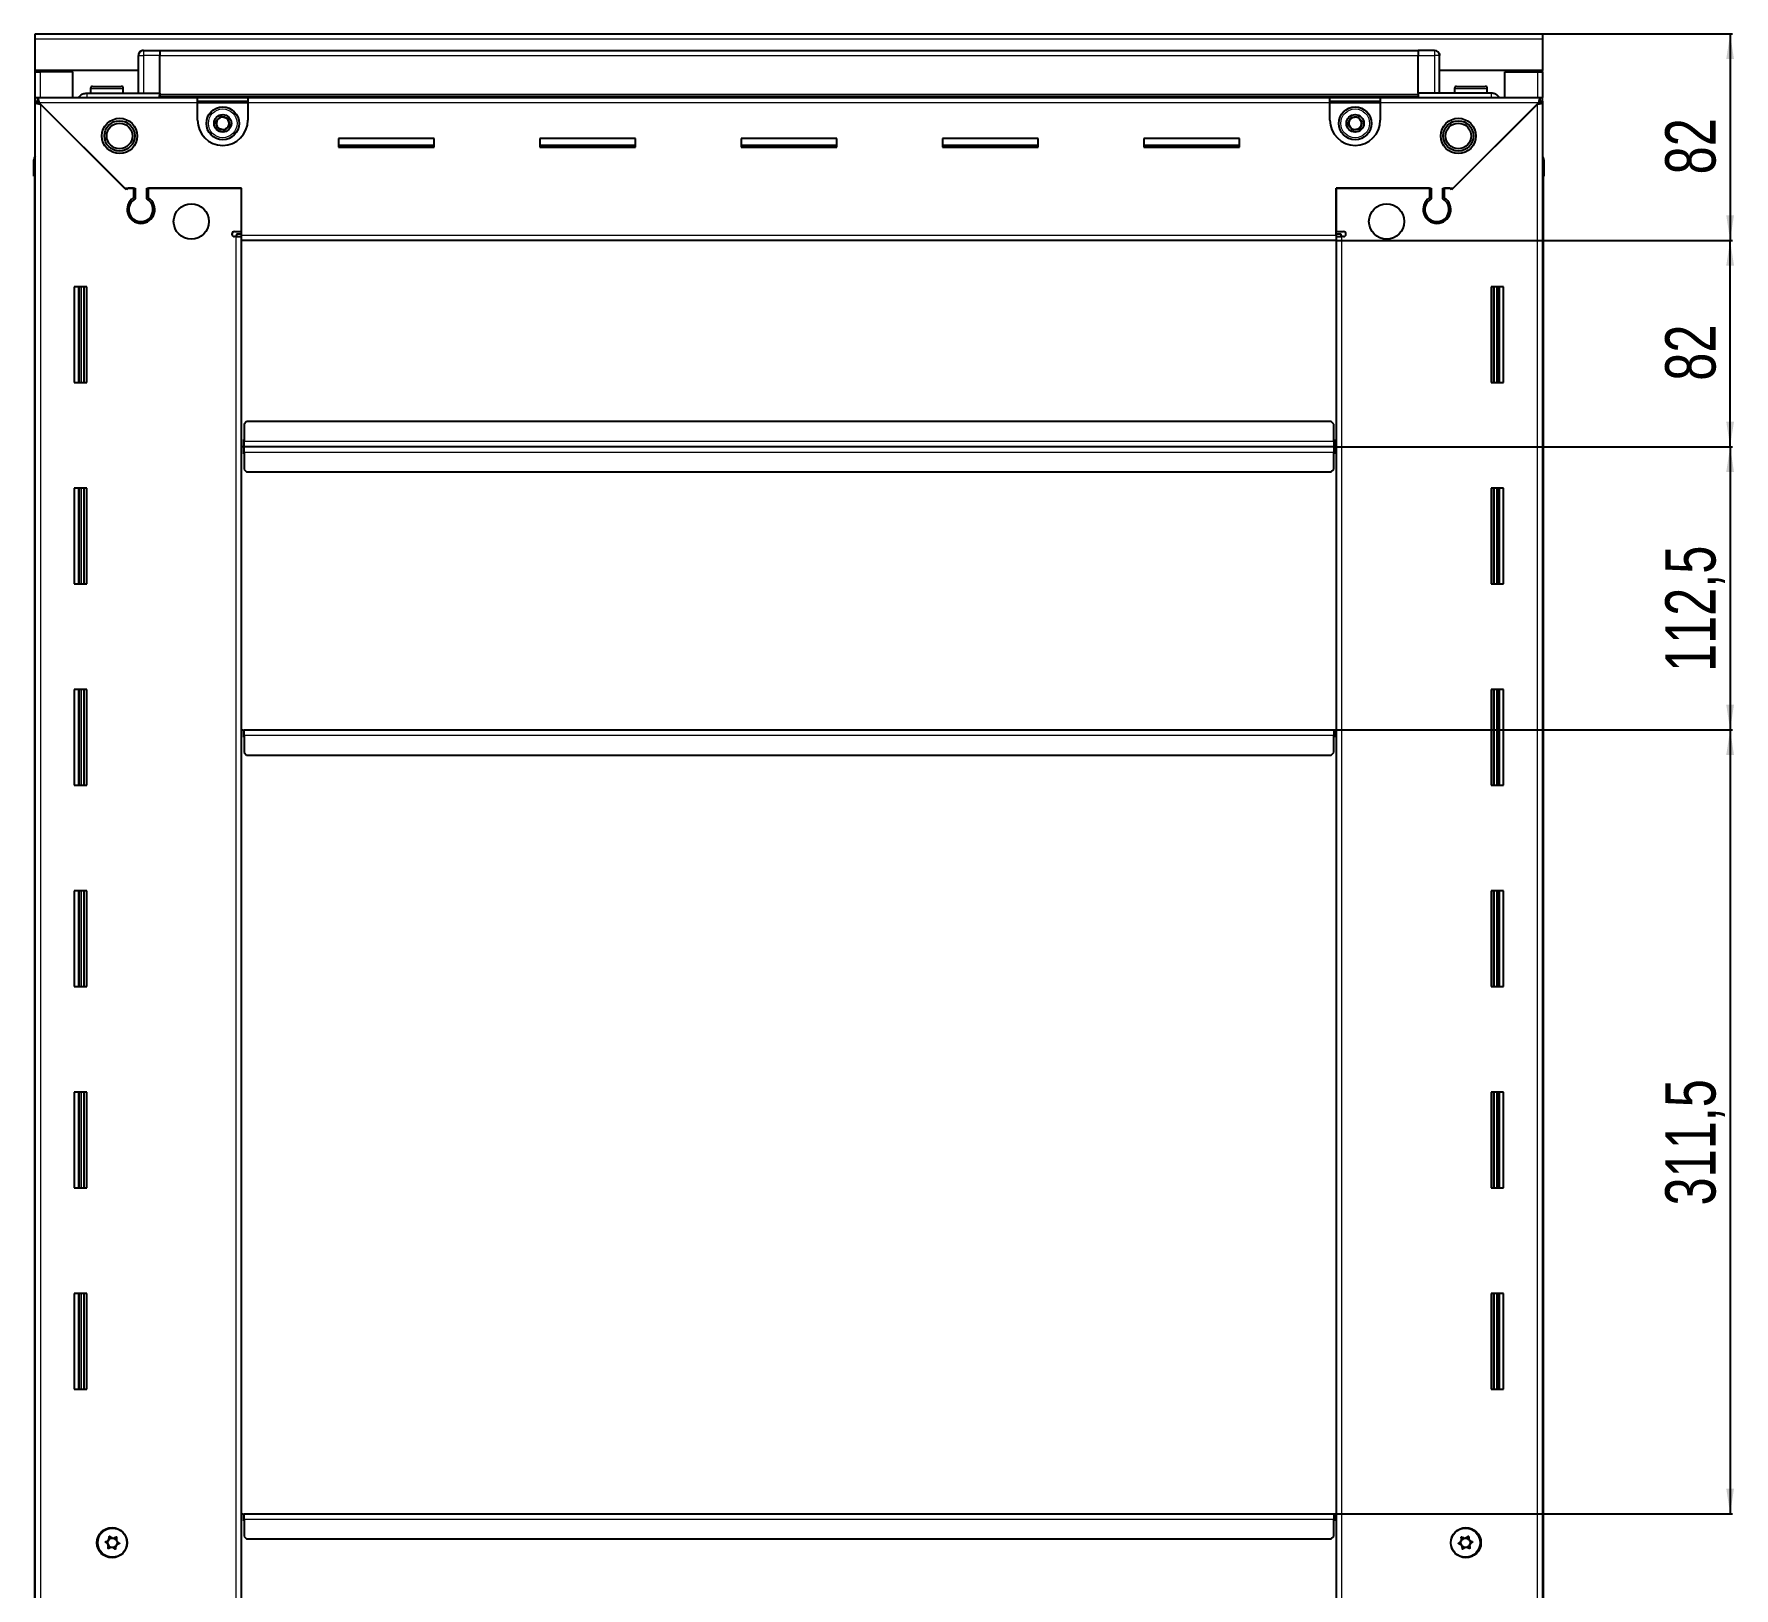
# Model space of a CAD drawing. Header units: millimetres. Extents: x 877 to 3730, y -824 to 1882.
# Drawn here: x 3054 to 3730, y 1130 to 1748 of the extents above; entities that cross this region are included whole.
import ezdxf

# ---------------------------------------------------------------- set-up
doc = ezdxf.new("R2010")
doc.units = ezdxf.units.MM
doc.layers.add('FORMAT', color=7, linetype='Continuous')
doc.styles.add('SLDTEXTSTYLE0', font='TXT', dxfattribs={"width": 0.75})
doc.dimstyles.new('SLDDIMSTYLE0', dxfattribs={"dimtxt": 20, "dimasz": 10, "dimexe": 0, "dimexo": 0.0625, "dimgap": 5, "dimtad": 2, "dimdec": 1, "dimrnd": 1e-09, "dimzin": 12, "dimdsep": 46, "dimtxsty": 'SLDTEXTSTYLE0', "dimsah": 1, "dimcen": 0.09, "dimadec": 0, "dimazin": 3, "dimtfac": 1, "dimtofl": 0, "dimtmove": 0, "dimatfit": 3, "dimfxl": 0, "dimfrac": 2, "dimtolj": 1, "dimtzin": 12, "dimarcsym": 0})

# ---------------------------------------------------------------- blocks, each defined once
blk = doc.blocks.new('_D_6')
at = {"layer": 'FORMAT'}
for p, q in [((3653.62, 1747.66), (3729.12, 1747.66)), ((3728.12, 1747.66), (3728.12, 1665.66)), ((3571.62, 1665.66), (3729.12, 1665.66))]:
    blk.add_line(p, q, dxfattribs=at)
for points in [[(3728.12, 1747.66), (3726.58, 1737.66), (3729.65, 1737.66)], [(3728.12, 1665.66), (3729.65, 1675.66), (3726.58, 1675.66)]]:
    blk.add_solid(points, dxfattribs=at)
at = {"layer": 'FORMAT', "insert": (3702.33, 1691.88), "char_height": 20, "attachment_point": 1, "rotation": 90, "style": 'SLDTEXTSTYLE0'}
blk.add_mtext('82', dxfattribs=at)
blk = doc.blocks.new('_D_7')
at = {"layer": 'FORMAT'}
for p, q in [((3571.62, 1665.66), (3729.12, 1665.66)), ((3728.12, 1583.66), (3728.12, 1665.66)), ((3570.62, 1583.66), (3729.12, 1583.66))]:
    blk.add_line(p, q, dxfattribs=at)
for points in [[(3728.12, 1665.66), (3726.58, 1655.66), (3729.65, 1655.66)], [(3728.12, 1583.66), (3729.65, 1593.66), (3726.58, 1593.66)]]:
    blk.add_solid(points, dxfattribs=at)
at = {"layer": 'FORMAT', "insert": (3702.33, 1609.88), "char_height": 20, "attachment_point": 1, "rotation": 90, "style": 'SLDTEXTSTYLE0'}
blk.add_mtext('82', dxfattribs=at)
blk = doc.blocks.new('_D_8')
at = {"layer": 'FORMAT'}
for p, q in [((3570.62, 1583.66), (3729.12, 1583.66)), ((3728.12, 1583.66), (3728.12, 1471.16)), ((3570.62, 1471.16), (3729.12, 1471.16))]:
    blk.add_line(p, q, dxfattribs=at)
for points in [[(3728.12, 1583.66), (3726.58, 1573.66), (3729.65, 1573.66)], [(3728.12, 1471.16), (3729.65, 1481.16), (3726.58, 1481.16)]]:
    blk.add_solid(points, dxfattribs=at)
at = {"layer": 'FORMAT', "insert": (3702.33, 1494.16), "char_height": 20, "attachment_point": 1, "rotation": 90, "style": 'SLDTEXTSTYLE0'}
blk.add_mtext('112,5', dxfattribs=at)
blk = doc.blocks.new('_D_9')
at = {"layer": 'FORMAT'}
for p, q in [((3570.62, 1471.16), (3729.12, 1471.16)), ((3728.12, 1471.16), (3728.12, 1159.66)), ((3570.62, 1159.66), (3729.12, 1159.66))]:
    blk.add_line(p, q, dxfattribs=at)
for points in [[(3728.12, 1471.16), (3726.58, 1461.16), (3729.65, 1461.16)], [(3728.12, 1159.66), (3729.65, 1169.66), (3726.58, 1169.66)]]:
    blk.add_solid(points, dxfattribs=at)
at = {"layer": 'FORMAT', "insert": (3702.33, 1282.16), "char_height": 20, "attachment_point": 1, "rotation": 90, "style": 'SLDTEXTSTYLE0'}
blk.add_mtext('311,5', dxfattribs=at)

msp = doc.modelspace()

# ---------------------------------------------------------------- linework, layer by layer
at = {"color": 7, "linetype": 'Continuous', "lineweight": 25}
for p, q in [((3054.61, 1747.66), (3653.61, 1747.66)), ((3054.61, 1745.56), (3054.61, 1747.66)), ((3054.61, 1733.16), (3054.61, 1745.56)), ((3653.61, 1747.66), (3653.61, 1745.56)), ((3653.61, 1745.56), (3653.61, 1733.16)), ((3095.61, 1724.16), (3095.61, 1739.16)), ((3096.29, 1740.66), (3096.29, 1740.66)), ((3097.61, 1741.16), (3104.11, 1741.16)), ((3097.61, 1741.16), (3104.11, 1741.16)), ((3104.11, 1741.16), (3104.11, 1741.16)), ((3104.11, 1741.16), (3104.11, 1741.16)), ((3104.11, 1741.16), (3104.11, 1739.16)), ((3604.11, 1741.01), (3104.11, 1741.01)), ((3104.11, 1724.16), (3104.11, 1739.16)), ((3604.11, 1741.16), (3604.11, 1741.16)), ((3610.61, 1741.16), (3604.11, 1741.16)), ((3610.61, 1741.16), (3604.11, 1741.16)), ((3604.11, 1741.16), (3604.11, 1739.16)), ((3604.11, 1724.16), (3604.11, 1739.16)), ((3612.61, 1739.16), (3612.61, 1739.16)), ((3612.61, 1724.16), (3612.61, 1739.16)), ((3095.61, 1733.16), (3054.61, 1733.16)), ((3054.61, 1732.66), (3054.61, 1733.16)), ((3054.61, 1732.66), (3056.71, 1732.66)), ((3054.61, 1722.41), (3054.61, 1732.66)), ((3056.11, 1732.66), (3056.11, 1733.16)), ((3069.61, 1732.66), (3056.71, 1732.66)), ((3069.61, 1722.41), (3069.61, 1732.66)), ((3653.61, 1733.16), (3612.61, 1733.16)), ((3638.61, 1722.41), (3638.61, 1732.66)), ((3638.61, 1732.66), (3651.51, 1732.66)), ((3651.51, 1732.66), (3653.61, 1732.66)), ((3652.11, 1732.66), (3652.11, 1733.16)), ((3653.61, 1732.66), (3653.61, 1733.16)), ((3653.61, 1732.66), (3653.61, 1722.41)), ((3075.11, 1724.16), (3104.11, 1724.16)), ((3076.61, 1726.06), (3076.61, 1724.16)), ((3077.41, 1726.86), (3088.81, 1726.86)), ((3089.61, 1724.16), (3089.61, 1726.06)), ((3104.04, 1722.41), (3104.11, 1724.13)), ((3104.11, 1724.16), (3104.11, 1723.66)), ((3104.11, 1723.01), (3604.11, 1723.01)), ((3604.11, 1724.16), (3604.11, 1723.66)), ((3633.11, 1724.16), (3604.11, 1724.16)), ((3604.11, 1724.13), (3604.19, 1722.41)), ((3618.61, 1726.06), (3618.61, 1724.16)), ((3619.41, 1726.86), (3630.81, 1726.86)), ((3631.61, 1724.16), (3631.61, 1726.06)), ((3054.61, 1720.91), (3054.61, 1722.41)), ((3054.61, 1722.41), (3055.61, 1722.41)), ((3054.61, 1720.41), (3054.61, 1720.91)), ((3054.61, 1720.91), (3055.61, 1720.91)), ((3054.61, 575.91), (3054.61, 1720.41)), ((3056.11, 1720.41), (3054.61, 1720.41)), ((3055.61, 1722.41), (3119.11, 1722.41)), ((3055.61, 1720.91), (3055.61, 1722.41)), ((3056.21, 1720.31), (3090.11, 1686.41)), ((3090.81, 1685.71), (3056.71, 1719.81)), ((3119.11, 1720.31), (3119.11, 1722.41)), ((3119.11, 1722.41), (3139.11, 1722.41)), ((3119.11, 1720.91), (3139.11, 1720.91)), ((3119.11, 1713.41), (3119.11, 1720.31)), ((3139.11, 1722.41), (3569.11, 1722.41)), ((3139.11, 1722.41), (3139.11, 1720.31)), ((3139.11, 1720.31), (3139.11, 1713.41)), ((3569.11, 1720.31), (3569.11, 1722.41)), ((3569.11, 1722.41), (3589.11, 1722.41)), ((3569.11, 1720.91), (3589.11, 1720.91)), ((3569.11, 1713.41), (3569.11, 1720.31)), ((3589.11, 1722.41), (3652.61, 1722.41)), ((3589.11, 1722.41), (3589.11, 1720.31)), ((3589.11, 1720.31), (3589.11, 1713.41)), ((3651.51, 1719.81), (3617.41, 1685.71)), ((3618.11, 1686.41), (3652.01, 1720.31)), ((3652.11, 1720.41), (3653.61, 1720.41)), ((3652.61, 1720.91), (3652.61, 1722.41)), ((3652.61, 1722.41), (3653.61, 1722.41)), ((3652.61, 1720.91), (3653.61, 1720.91)), ((3653.61, 1720.91), (3653.61, 1722.41)), ((3653.61, 1720.91), (3653.61, 1720.41)), ((3653.61, 1720.41), (3653.61, 575.91)), ((3213.11, 1706.16), (3175.11, 1706.16)), ((3175.11, 1706.16), (3175.11, 1702.66)), ((3213.11, 1703.41), (3175.11, 1703.41)), ((3175.11, 1702.66), (3213.11, 1702.66)), ((3213.11, 1702.66), (3213.11, 1706.16)), ((3293.11, 1706.16), (3255.11, 1706.16)), ((3255.11, 1706.16), (3255.11, 1702.66)), ((3293.11, 1703.41), (3255.11, 1703.41)), ((3255.11, 1702.66), (3293.11, 1702.66)), ((3293.11, 1702.66), (3293.11, 1706.16)), ((3373.11, 1706.16), (3335.11, 1706.16)), ((3335.11, 1706.16), (3335.11, 1702.66)), ((3373.11, 1703.41), (3335.11, 1703.41)), ((3335.11, 1702.66), (3373.11, 1702.66)), ((3373.11, 1702.66), (3373.11, 1706.16)), ((3453.11, 1706.16), (3415.11, 1706.16)), ((3415.11, 1706.16), (3415.11, 1702.66)), ((3453.11, 1703.41), (3415.11, 1703.41)), ((3415.11, 1702.66), (3453.11, 1702.66)), ((3453.11, 1702.66), (3453.11, 1706.16)), ((3533.11, 1706.16), (3495.11, 1706.16)), ((3495.11, 1706.16), (3495.11, 1702.66)), ((3533.11, 1703.41), (3495.11, 1703.41)), ((3495.11, 1702.66), (3533.11, 1702.66)), ((3533.11, 1702.66), (3533.11, 1706.16)), ((3054.11, 1697.66), (3054.11, 1691.16)), ((3054.11, 1691.16), (3054.11, 1697.66)), ((3653.62, 1698.98), (3653.62, 1698.98)), ((3654.11, 1691.16), (3654.11, 1697.66)), ((3654.12, 1697.66), (3654.12, 1691.16)), ((3054.11, 1691.16), (3054.11, 1691.16)), ((3054.61, 1691.16), (3054.11, 1691.16)), ((3054.26, 1691.16), (3054.26, 605.16)), ((3653.62, 1691.16), (3654.11, 1691.16)), ((3653.96, 605.16), (3653.96, 1691.16)), ((3654.11, 1691.16), (3654.11, 1691.16)), ((3654.12, 1691.16), (3654.11, 1691.16)), ((3090.11, 1686.41), (3094.31, 1686.41)), ((3091.51, 1686.41), (3090.81, 1685.71)), ((3093.61, 1686.41), (3091.51, 1686.41)), ((3093.61, 1686.41), (3093.61, 1682.52)), ((3094.31, 1686.41), (3094.31, 1682.12)), ((3098.91, 1686.41), (3136.61, 1686.41)), ((3098.91, 1682.12), (3098.91, 1686.41)), ((3099.61, 1682.52), (3099.61, 1686.41)), ((3136.61, 1686.41), (3099.61, 1686.41)), ((3136.61, 1667.76), (3136.61, 1686.41)), ((3136.61, 1669.16), (3136.61, 1686.41)), ((3571.61, 1686.41), (3609.31, 1686.41)), ((3571.61, 1667.76), (3571.61, 1686.41)), ((3571.61, 1686.41), (3571.61, 1669.16)), ((3608.61, 1686.41), (3571.61, 1686.41)), ((3608.61, 1686.41), (3608.61, 1682.52)), ((3609.31, 1686.41), (3609.31, 1682.12)), ((3613.91, 1686.41), (3618.11, 1686.41)), ((3613.91, 1682.12), (3613.91, 1686.41)), ((3616.71, 1686.41), (3614.61, 1686.41)), ((3614.61, 1682.52), (3614.61, 1686.41)), ((3617.41, 1685.71), (3616.71, 1686.41)), ((3094.61, 1673.55), (3094.61, 1672.79)), ((3133.76, 1669.16), (3136.61, 1669.16)), ((3571.61, 1669.16), (3574.46, 1669.16)), ((3613.61, 1673.55), (3613.61, 1672.79)), ((3134.51, 1667.16), (3133.76, 1667.16)), ((3134.51, 1667.16), (3136.61, 1667.16)), ((3136.61, 1668.16), (3134.61, 1668.16)), ((3134.61, 1668.16), (3134.61, 1667.16)), ((3136.61, 1665.66), (3136.61, 1667.76)), ((3571.61, 1665.66), (3136.61, 1665.66)), ((3136.61, 630.66), (3136.61, 1665.66)), ((3573.61, 1668.16), (3571.61, 1668.16)), ((3571.61, 1667.76), (3571.61, 1665.66)), ((3571.61, 1667.16), (3573.71, 1667.16)), ((3571.61, 1665.66), (3571.61, 630.66)), ((3573.61, 1667.16), (3573.61, 1668.16)), ((3574.46, 1667.16), (3573.71, 1667.16)), ((3075.11, 1647.16), (3070.11, 1647.16)), ((3070.11, 1647.16), (3070.11, 1609.16)), ((3072.26, 1609.16), (3072.26, 1647.16)), ((3074.06, 1609.16), (3074.06, 1647.16)), ((3074.09, 1609.16), (3074.09, 1647.16)), ((3075.11, 1609.16), (3075.11, 1647.16)), ((3633.11, 1647.16), (3633.11, 1609.16)), ((3638.11, 1647.16), (3633.11, 1647.16)), ((3634.14, 1647.16), (3634.14, 1609.16)), ((3634.17, 1647.16), (3634.17, 1609.16)), ((3635.96, 1647.16), (3635.96, 1609.16)), ((3638.11, 1609.16), (3638.11, 1647.16)), ((3070.11, 1609.16), (3075.11, 1609.16)), ((3633.11, 1609.16), (3638.11, 1609.16)), ((3138.61, 1593.66), (3137.61, 1592.66)), ((3137.61, 1592.66), (3137.61, 1585.76)), ((3569.61, 1593.66), (3138.61, 1593.66)), ((3570.61, 1592.66), (3569.61, 1593.66)), ((3570.61, 1585.76), (3570.61, 1592.66)), ((3137.36, 1583.66), (3136.61, 1583.66)), ((3137.61, 1586.51), (3137.36, 1586.51)), ((3137.36, 1586.51), (3137.36, 1583.66)), ((3137.36, 1583.66), (3137.36, 1580.81)), ((3137.36, 1580.81), (3137.61, 1580.81)), ((3137.61, 1583.66), (3137.61, 1585.76)), ((3137.61, 1581.56), (3137.61, 1583.66)), ((3570.61, 1583.66), (3137.61, 1583.66)), ((3137.61, 1581.56), (3137.61, 1574.66)), ((3570.86, 1586.51), (3570.61, 1586.51)), ((3570.61, 1585.76), (3570.61, 1583.66)), ((3570.61, 1583.66), (3570.61, 1581.56)), ((3570.61, 1574.66), (3570.61, 1581.56)), ((3570.61, 1580.81), (3570.86, 1580.81)), ((3570.86, 1583.66), (3570.86, 1586.51)), ((3570.86, 1580.81), (3570.86, 1583.66)), ((3571.61, 1583.66), (3570.86, 1583.66)), ((3137.61, 1574.66), (3138.61, 1573.66)), ((3569.61, 1573.66), (3570.61, 1574.66)), ((3138.61, 1573.66), (3569.61, 1573.66)), ((3075.11, 1567.16), (3070.11, 1567.16)), ((3070.11, 1567.16), (3070.11, 1529.16)), ((3072.26, 1529.16), (3072.26, 1567.16)), ((3074.06, 1529.16), (3074.06, 1567.16)), ((3074.09, 1529.16), (3074.09, 1567.16)), ((3075.11, 1529.16), (3075.11, 1567.16)), ((3633.11, 1567.16), (3633.11, 1529.16)), ((3638.11, 1567.16), (3633.11, 1567.16)), ((3634.14, 1567.16), (3634.14, 1529.16)), ((3634.17, 1567.16), (3634.17, 1529.16)), ((3635.96, 1567.16), (3635.96, 1529.16)), ((3638.11, 1529.16), (3638.11, 1567.16)), ((3070.11, 1529.16), (3075.11, 1529.16)), ((3633.11, 1529.16), (3638.11, 1529.16)), ((3075.11, 1487.16), (3070.11, 1487.16)), ((3070.11, 1487.16), (3070.11, 1449.16)), ((3072.26, 1449.16), (3072.26, 1487.16)), ((3074.06, 1449.16), (3074.06, 1487.16)), ((3074.09, 1449.16), (3074.09, 1487.16)), ((3075.11, 1449.16), (3075.11, 1487.16)), ((3633.11, 1487.16), (3633.11, 1449.16)), ((3638.11, 1487.16), (3633.11, 1487.16)), ((3634.14, 1487.16), (3634.14, 1449.16)), ((3634.17, 1487.16), (3634.17, 1449.16)), ((3635.96, 1487.16), (3635.96, 1449.16)), ((3638.11, 1449.16), (3638.11, 1487.16)), ((3136.61, 1471.16), (3137.36, 1471.16)), ((3137.36, 1471.16), (3137.36, 1468.31)), ((3137.36, 1468.31), (3137.61, 1468.31)), ((3137.61, 1469.06), (3137.61, 1471.16)), ((3137.61, 1471.16), (3570.61, 1471.16)), ((3137.61, 1469.06), (3137.61, 1462.16)), ((3570.61, 1471.16), (3570.61, 1469.06)), ((3570.61, 1462.16), (3570.61, 1469.06)), ((3570.61, 1468.31), (3570.86, 1468.31)), ((3570.86, 1468.31), (3570.86, 1471.16)), ((3570.86, 1471.16), (3571.61, 1471.16)), ((3137.61, 1462.16), (3138.61, 1461.16)), ((3138.61, 1461.16), (3569.61, 1461.16)), ((3569.61, 1461.16), (3570.61, 1462.16)), ((3070.11, 1449.16), (3075.11, 1449.16)), ((3633.11, 1449.16), (3638.11, 1449.16)), ((3075.11, 1407.16), (3070.11, 1407.16)), ((3070.11, 1407.16), (3070.11, 1369.16)), ((3072.26, 1369.16), (3072.26, 1407.16)), ((3074.06, 1369.16), (3074.06, 1407.16)), ((3074.09, 1369.16), (3074.09, 1407.16)), ((3075.11, 1369.16), (3075.11, 1407.16)), ((3633.11, 1407.16), (3633.11, 1369.16)), ((3638.11, 1407.16), (3633.11, 1407.16)), ((3634.14, 1407.16), (3634.14, 1369.16)), ((3634.17, 1407.16), (3634.17, 1369.16)), ((3635.96, 1407.16), (3635.96, 1369.16)), ((3638.11, 1369.16), (3638.11, 1407.16)), ((3070.11, 1369.16), (3075.11, 1369.16)), ((3633.11, 1369.16), (3638.11, 1369.16)), ((3075.11, 1327.16), (3070.11, 1327.16)), ((3070.11, 1327.16), (3070.11, 1289.16)), ((3072.26, 1289.16), (3072.26, 1327.16)), ((3074.06, 1289.16), (3074.06, 1327.16)), ((3074.09, 1289.16), (3074.09, 1327.16)), ((3075.11, 1289.16), (3075.11, 1327.16)), ((3633.11, 1327.16), (3633.11, 1289.16)), ((3638.11, 1327.16), (3633.11, 1327.16)), ((3634.14, 1327.16), (3634.14, 1289.16)), ((3634.17, 1327.16), (3634.17, 1289.16)), ((3635.96, 1327.16), (3635.96, 1289.16)), ((3638.11, 1289.16), (3638.11, 1327.16)), ((3070.11, 1289.16), (3075.11, 1289.16)), ((3633.11, 1289.16), (3638.11, 1289.16)), ((3075.11, 1247.16), (3070.11, 1247.16)), ((3070.11, 1247.16), (3070.11, 1209.16)), ((3072.26, 1209.16), (3072.26, 1247.16)), ((3074.06, 1209.16), (3074.06, 1247.16)), ((3074.09, 1209.16), (3074.09, 1247.16)), ((3075.11, 1209.16), (3075.11, 1247.16)), ((3633.11, 1247.16), (3633.11, 1209.16)), ((3638.11, 1247.16), (3633.11, 1247.16)), ((3634.14, 1247.16), (3634.14, 1209.16)), ((3634.17, 1247.16), (3634.17, 1209.16)), ((3635.96, 1247.16), (3635.96, 1209.16)), ((3638.11, 1209.16), (3638.11, 1247.16)), ((3070.11, 1209.16), (3075.11, 1209.16)), ((3633.11, 1209.16), (3638.11, 1209.16)), ((3136.61, 1159.66), (3137.36, 1159.66)), ((3137.36, 1159.66), (3137.36, 1156.81)), ((3137.36, 1156.81), (3137.61, 1156.81)), ((3137.61, 1157.56), (3137.61, 1159.66)), ((3137.61, 1159.66), (3570.61, 1159.66)), ((3137.61, 1157.56), (3137.61, 1150.66)), ((3570.61, 1159.66), (3570.61, 1157.56)), ((3570.61, 1150.66), (3570.61, 1157.56)), ((3570.61, 1156.81), (3570.86, 1156.81)), ((3570.86, 1156.81), (3570.86, 1159.66)), ((3570.86, 1159.66), (3571.61, 1159.66)), ((3137.61, 1150.66), (3138.61, 1149.66)), ((3138.61, 1149.66), (3569.61, 1149.66)), ((3569.61, 1149.66), (3570.61, 1150.66))]:
    msp.add_line(p, q, dxfattribs=at)
at = {"color": 8, "linetype": 'Continuous', "lineweight": 18}
for p, q in [((3653.61, 1745.56), (3054.61, 1745.56)), ((3095.61, 1739.16), (3097.61, 1739.16)), ((3097.61, 1741.16), (3097.61, 1739.16)), ((3097.61, 1739.16), (3097.61, 1724.16)), ((3104.11, 1739.16), (3097.61, 1739.16)), ((3604.11, 1739.01), (3104.11, 1739.01)), ((3604.11, 1739.16), (3610.61, 1739.16)), ((3610.61, 1741.16), (3610.61, 1739.16)), ((3610.61, 1739.16), (3610.61, 1724.16)), ((3612.61, 1739.16), (3610.61, 1739.16)), ((3056.71, 1732.66), (3056.71, 1733.16)), ((3056.71, 1722.41), (3056.71, 1732.66)), ((3651.51, 1733.16), (3651.51, 1732.66)), ((3651.51, 1732.66), (3651.51, 1722.41)), ((3076.61, 1726.06), (3089.61, 1726.06)), ((3604.11, 1723.66), (3104.11, 1723.66)), ((3618.61, 1726.06), (3631.61, 1726.06)), ((3119.11, 1720.31), (3056.21, 1720.31)), ((3056.71, 1719.81), (3056.71, 576.51)), ((3604.11, 1722.42), (3104.11, 1722.42)), ((3119.11, 1720.31), (3139.11, 1720.31)), ((3569.11, 1720.31), (3139.11, 1720.31)), ((3569.11, 1720.31), (3589.11, 1720.31)), ((3652.01, 1720.31), (3589.11, 1720.31)), ((3651.51, 576.51), (3651.51, 1719.81)), ((3054.61, 1697.66), (3054.11, 1697.66)), ((3653.61, 1697.66), (3654.11, 1697.66)), ((3134.51, 629.16), (3134.51, 1667.16)), ((3136.61, 1667.76), (3571.61, 1667.76)), ((3573.71, 1667.16), (3573.71, 629.16)), ((3071.61, 1647.16), (3071.61, 1609.16)), ((3072.85, 1647.16), (3072.85, 1609.16)), ((3635.38, 1609.16), (3635.38, 1647.16)), ((3636.61, 1609.16), (3636.61, 1647.16)), ((3570.61, 1585.76), (3137.61, 1585.76)), ((3137.61, 1581.56), (3570.61, 1581.56)), ((3071.61, 1567.16), (3071.61, 1529.16)), ((3072.85, 1567.16), (3072.85, 1529.16)), ((3635.38, 1529.16), (3635.38, 1567.16)), ((3636.61, 1529.16), (3636.61, 1567.16)), ((3071.61, 1487.16), (3071.61, 1449.16)), ((3072.85, 1487.16), (3072.85, 1449.16)), ((3635.38, 1449.16), (3635.38, 1487.16)), ((3636.61, 1449.16), (3636.61, 1487.16)), ((3137.61, 1469.06), (3570.61, 1469.06)), ((3071.61, 1407.16), (3071.61, 1369.16)), ((3072.85, 1407.16), (3072.85, 1369.16)), ((3635.38, 1369.16), (3635.38, 1407.16)), ((3636.61, 1369.16), (3636.61, 1407.16)), ((3071.61, 1327.16), (3071.61, 1289.16)), ((3072.85, 1327.16), (3072.85, 1289.16)), ((3635.38, 1289.16), (3635.38, 1327.16)), ((3636.61, 1289.16), (3636.61, 1327.16)), ((3071.61, 1247.16), (3071.61, 1209.16)), ((3072.85, 1247.16), (3072.85, 1209.16)), ((3635.38, 1209.16), (3635.38, 1247.16)), ((3636.61, 1209.16), (3636.61, 1247.16)), ((3137.61, 1157.56), (3570.61, 1157.56))]:
    msp.add_line(p, q, dxfattribs=at)
at = {"color": 7, "linetype": 'Continuous', "lineweight": 25, "flags": 128}
msp.add_lwpolyline([(3612.47, 1739.91), (3612.58, 1739.55), (3612.61, 1739.16)], dxfattribs=at)
at = {"color": 7, "linetype": 'Continuous', "lineweight": 25}
for centre, radius in [((3129.11, 1712.16), 6.5), ((3579.11, 1712.16), 6.5), ((3088.11, 1707.16), 7), ((3088.11, 1707.16), 6.02), ((3088.11, 1707.16), 5.1), ((3129.11, 1712.16), 3.46), ((3579.11, 1712.16), 3.46), ((3620.11, 1707.16), 7), ((3620.11, 1707.16), 6.02), ((3620.11, 1707.16), 5.1), ((3116.61, 1673.16), 7), ((3591.61, 1673.16), 7), ((3085.11, 1148.16), 6), ((3085.26, 1148.16), 5.79), ((3085.26, 1148.16), 1.85), ((3623.11, 1148.16), 6), ((3622.96, 1148.16), 5.79), ((3622.96, 1148.16), 1.85)]:
    msp.add_circle(centre, radius, dxfattribs=at)
at = {"color": 8, "linetype": 'Continuous', "lineweight": 18}
for centre in [(3129.11, 1712.16), (3579.11, 1712.16)]:
    msp.add_circle(centre, 5.7, dxfattribs=at)
at = {"color": 7, "linetype": 'Continuous', "lineweight": 25}
for centre, radius, start, end in [((3097.61, 1739.16), 2, 90, 180), ((3097.61, 1739.16), 2, 131.40962, 180), ((3097.61, 1739.16), 2, 90, 131.40962), ((3610.61, 1739.16), 2, 0, 90), ((3077.41, 1726.06), 0.8, 90, 180), ((3088.81, 1726.06), 0.8, 0, 90), ((3095.41, 1724.36), 0.2, 270, 0), ((3612.81, 1724.36), 0.2, 180, 270), ((3619.41, 1726.06), 0.8, 90, 180), ((3630.81, 1726.06), 0.8, 0, 90), ((3129.11, 1713.41), 10, 180, 270), ((3129.11, 1712.16), 2.5, 134.01559, 194.01559), ((3129.11, 1712.16), 2.5, 194.01559, 254.01559), ((3129.11, 1712.16), 2.5, 74.01559, 134.01559), ((3129.11, 1712.16), 2.5, 254.01559, 314.01559), ((3129.11, 1713.41), 10, 270, 0), ((3129.11, 1712.16), 2.5, 14.01559, 74.01559), ((3129.11, 1712.16), 2.5, 314.01559, 14.01559), ((3579.11, 1713.41), 10, 180, 270), ((3579.11, 1712.16), 2.5, 160.11158, 220.11158), ((3579.11, 1712.16), 2.5, 100.11158, 160.11158), ((3579.11, 1712.16), 2.5, 220.11158, 280.11158), ((3579.11, 1712.16), 2.5, 40.11158, 100.11158), ((3579.11, 1713.41), 10, 270, 0), ((3579.11, 1712.16), 2.5, 280.11158, 340.11158), ((3579.11, 1712.16), 2.5, 340.11158, 40.11158), ((3056.11, 1697.66), 2, 138.59038, 180), ((3652.11, 1697.66), 2, 0, 41.40962), ((3096.61, 1677.91), 5.5, 123.05573, 56.94427), ((3096.61, 1677.91), 4.8, 118.63099, 61.36901), ((3611.61, 1677.91), 5.5, 123.05573, 56.94427), ((3611.61, 1677.91), 4.8, 118.63099, 61.36901), ((3133.76, 1668.16), 1, 90, 270), ((3574.46, 1668.16), 1, 270, 90)]:
    msp.add_arc(centre, radius, start, end, dxfattribs=at)
for points, knots in [([(3071.9, 1722.41), (3072.02, 1722.61), (3072.41, 1723.26), (3073.56, 1723.97), (3074.6, 1724.09), (3075.11, 1724.16)], [0, 0, 0, 0, 0.18225, 0.591125, 1, 1, 1, 1]), ([(3104.11, 1724.16), (3104.11, 1724.12), (3104.11, 1724.05), (3104.11, 1723.43), (3104.11, 1722.85), (3104.11, 1722.45), (3104.11, 1722.42)], [0, 0, 0, 0, 0.3242788, 0.6485576, 0.9728365, 1, 1, 1, 1]), ([(3604.11, 1724.16), (3604.11, 1724.12), (3604.11, 1724.05), (3604.11, 1723.43), (3604.11, 1722.87), (3604.11, 1722.49), (3604.11, 1722.48)], [0, 0, 0, 0, 0.3302662, 0.6605324, 0.9907986, 1, 1, 1, 1]), ([(3636.33, 1722.41), (3636.21, 1722.61), (3635.82, 1723.26), (3634.67, 1723.97), (3633.63, 1724.09), (3633.11, 1724.16)], [0, 0, 0, 0, 0.1822499, 0.5911249, 1, 1, 1, 1]), ([(3054.61, 1720.41), (3054.64, 1720.36), (3054.69, 1720.27), (3055.09, 1720.14), (3055.64, 1720.01), (3056.22, 1719.9), (3056.59, 1719.83), (3056.71, 1719.81)], [0, 0, 0, 0, 0.230255, 0.448522, 0.666786, 0.88505, 1, 1, 1, 1]), ([(3056.21, 1720.31), (3056.17, 1720.56), (3056.08, 1721.06), (3055.95, 1721.7), (3055.81, 1722.16), (3055.7, 1722.38), (3055.64, 1722.4), (3055.61, 1722.41)], [0, 0, 0, 0, 0.230255, 0.448522, 0.666786, 0.88505, 1, 1, 1, 1]), ([(3651.51, 1719.81), (3651.77, 1719.85), (3652.26, 1719.94), (3652.9, 1720.08), (3653.37, 1720.21), (3653.59, 1720.32), (3653.61, 1720.39), (3653.61, 1720.41)], [0, 0, 0, 0, 0.230255, 0.448522, 0.666786, 0.88505, 1, 1, 1, 1]), ([(3652.61, 1722.41), (3652.57, 1722.38), (3652.48, 1722.33), (3652.35, 1721.94), (3652.21, 1721.38), (3652.1, 1720.8), (3652.04, 1720.43), (3652.01, 1720.31)], [0, 0, 0, 0, 0.230255, 0.448522, 0.666786, 0.88505, 1, 1, 1, 1]), ([(3126.34, 1712.95), (3126.71, 1713.31), (3127.4, 1713.98), (3128.09, 1714.65), (3128.42, 1714.96)], [0, 0, 0, 0, 0.534686, 1, 1, 1, 1]), ([(3127.04, 1710.15), (3126.96, 1710.49), (3126.76, 1711.29), (3126.51, 1712.25), (3126.37, 1712.83), (3126.34, 1712.95)], [0, 0, 0, 0, 0.362901, 0.866875, 1, 1, 1, 1]), ([(3129.81, 1709.36), (3129.32, 1709.5), (3128.39, 1709.77), (3127.47, 1710.03), (3127.04, 1710.15)], [0, 0, 0, 0, 0.534686, 1, 1, 1, 1]), ([(3128.42, 1714.96), (3128.91, 1714.82), (3129.84, 1714.55), (3130.76, 1714.29), (3131.19, 1714.16)], [0, 0, 0, 0, 0.534686, 1, 1, 1, 1]), ([(3131.89, 1711.36), (3131.52, 1711.01), (3130.83, 1710.34), (3130.14, 1709.67), (3129.81, 1709.36)], [0, 0, 0, 0, 0.534686, 1, 1, 1, 1]), ([(3131.19, 1714.16), (3131.22, 1714.04), (3131.37, 1713.46), (3131.61, 1712.5), (3131.81, 1711.7), (3131.89, 1711.36)], [0, 0, 0, 0, 0.133125, 0.637099, 1, 1, 1, 1]), ([(3576.27, 1711.65), (3576.32, 1711.77), (3576.52, 1712.33), (3576.86, 1713.27), (3577.14, 1714.04), (3577.25, 1714.37)], [0, 0, 0, 0, 0.133125, 0.637099, 1, 1, 1, 1]), ([(3578.13, 1709.44), (3577.8, 1709.84), (3577.18, 1710.58), (3576.56, 1711.31), (3576.27, 1711.65)], [0, 0, 0, 0, 0.5346859, 1, 1, 1, 1]), ([(3577.25, 1714.37), (3577.76, 1714.46), (3578.71, 1714.63), (3579.66, 1714.79), (3580.1, 1714.87)], [0, 0, 0, 0, 0.534686, 1, 1, 1, 1]), ([(3580.97, 1709.95), (3580.47, 1709.86), (3579.52, 1709.69), (3578.57, 1709.52), (3578.13, 1709.44)], [0, 0, 0, 0, 0.534686, 1, 1, 1, 1]), ([(3580.1, 1714.87), (3580.43, 1714.48), (3581.05, 1713.74), (3581.67, 1713.01), (3581.96, 1712.67)], [0, 0, 0, 0, 0.534686, 1, 1, 1, 1]), ([(3581.96, 1712.67), (3581.84, 1712.34), (3581.56, 1711.57), (3581.22, 1710.63), (3581.02, 1710.07), (3580.97, 1709.95)], [0, 0, 0, 0, 0.3629006, 0.8668753, 1, 1, 1, 1]), ([(3086.9, 1150.43), (3086.89, 1150.44), (3086.87, 1150.45), (3086.81, 1150.45), (3086.67, 1150.41), (3086.32, 1150.23), (3085.84, 1149.99), (3085.21, 1150.03), (3084.77, 1150.3), (3084.46, 1150.54), (3084.27, 1150.68), (3084.18, 1150.72), (3084.14, 1150.72), (3084.11, 1150.71), (3084.08, 1150.69), (3084.05, 1150.63), (3084, 1150.36), (3084, 1149.89), (3083.82, 1149.2), (3083.23, 1148.81), (3082.78, 1148.66), (3082.54, 1148.53), (3082.49, 1148.48), (3082.48, 1148.45), (3082.48, 1148.42), (3082.49, 1148.38), (3082.52, 1148.35), (3082.57, 1148.29), (3082.76, 1148.16), (3083.08, 1147.95), (3083.47, 1147.62), (3083.71, 1147.03), (3083.63, 1146.5), (3083.58, 1146.11), (3083.58, 1145.96), (3083.61, 1145.91), (3083.63, 1145.88), (3083.66, 1145.87), (3083.72, 1145.87), (3083.86, 1145.91), (3084.21, 1146.09), (3084.69, 1146.33), (3085.32, 1146.29), (3085.76, 1146.02), (3086.07, 1145.77), (3086.26, 1145.63), (3086.35, 1145.6), (3086.39, 1145.6), (3086.42, 1145.61), (3086.45, 1145.63), (3086.48, 1145.69), (3086.53, 1145.96), (3086.53, 1146.43), (3086.71, 1147.12), (3087.3, 1147.51), (3087.75, 1147.66), (3087.99, 1147.79), (3088.04, 1147.84), (3088.05, 1147.87), (3088.05, 1147.9), (3088.04, 1147.93), (3088.01, 1147.97), (3087.96, 1148.03), (3087.77, 1148.16), (3087.45, 1148.37), (3087.05, 1148.7), (3086.82, 1149.28), (3086.9, 1149.82), (3086.95, 1150.21), (3086.94, 1150.36), (3086.92, 1150.41), (3086.91, 1150.42), (3086.9, 1150.43)], [0, 0, 0, 0, 0.002009, 0.00442, 0.009365, 0.025528, 0.067705, 0.095786, 0.124646, 0.150342, 0.160519, 0.163394, 0.165697, 0.167245, 0.168874, 0.17077, 0.178606, 0.211994, 0.249994, 0.287995, 0.321383, 0.329219, 0.331115, 0.332744, 0.334292, 0.336217, 0.338535, 0.341318, 0.349662, 0.375358, 0.404217, 0.432298, 0.474475, 0.490639, 0.496669, 0.49844, 0.5, 0.502009, 0.50442, 0.509365, 0.525528, 0.567705, 0.595786, 0.624646, 0.650342, 0.660519, 0.663394, 0.665697, 0.667245, 0.668874, 0.67077, 0.678606, 0.711994, 0.749994, 0.787995, 0.821383, 0.829219, 0.831115, 0.832744, 0.834292, 0.836217, 0.838535, 0.841318, 0.849662, 0.875358, 0.904217, 0.932298, 0.974475, 0.990639, 0.996669, 0.99844, 1, 1, 1, 1]), ([(3621.33, 1150.43), (3621.32, 1150.42), (3621.3, 1150.4), (3621.28, 1150.35), (3621.28, 1150.2), (3621.33, 1149.82), (3621.41, 1149.28), (3621.17, 1148.7), (3620.78, 1148.37), (3620.45, 1148.15), (3620.25, 1148.01), (3620.19, 1147.94), (3620.18, 1147.9), (3620.18, 1147.87), (3620.19, 1147.84), (3620.24, 1147.79), (3620.48, 1147.66), (3620.93, 1147.51), (3621.52, 1147.12), (3621.7, 1146.43), (3621.7, 1145.96), (3621.75, 1145.69), (3621.78, 1145.63), (3621.81, 1145.61), (3621.84, 1145.6), (3621.87, 1145.6), (3621.91, 1145.61), (3621.99, 1145.65), (3622.17, 1145.78), (3622.47, 1146.02), (3622.91, 1146.29), (3623.54, 1146.33), (3624.02, 1146.08), (3624.37, 1145.91), (3624.52, 1145.87), (3624.57, 1145.87), (3624.6, 1145.89), (3624.63, 1145.92), (3624.65, 1145.97), (3624.65, 1146.12), (3624.6, 1146.5), (3624.52, 1147.03), (3624.75, 1147.62), (3625.15, 1147.95), (3625.48, 1148.16), (3625.67, 1148.3), (3625.73, 1148.38), (3625.75, 1148.42), (3625.75, 1148.45), (3625.74, 1148.48), (3625.69, 1148.53), (3625.45, 1148.66), (3625, 1148.81), (3624.41, 1149.2), (3624.23, 1149.89), (3624.23, 1150.36), (3624.18, 1150.63), (3624.15, 1150.69), (3624.12, 1150.71), (3624.09, 1150.72), (3624.06, 1150.72), (3624.02, 1150.7), (3623.94, 1150.67), (3623.76, 1150.54), (3623.46, 1150.3), (3623.02, 1150.03), (3622.39, 1149.99), (3621.91, 1150.23), (3621.56, 1150.41), (3621.41, 1150.45), (3621.36, 1150.45), (3621.34, 1150.44), (3621.33, 1150.43)], [0, 0, 0, 0, 0.002009, 0.00442, 0.009365, 0.025528, 0.067705, 0.095786, 0.124646, 0.150342, 0.160519, 0.163394, 0.165697, 0.167245, 0.168874, 0.17077, 0.178606, 0.211994, 0.249994, 0.287995, 0.321383, 0.329219, 0.331115, 0.332744, 0.334292, 0.336217, 0.338535, 0.341318, 0.349662, 0.375358, 0.404217, 0.432298, 0.474475, 0.490639, 0.496669, 0.49844, 0.5, 0.502009, 0.50442, 0.509365, 0.525528, 0.567705, 0.595786, 0.624646, 0.650342, 0.660519, 0.663394, 0.665697, 0.667245, 0.668874, 0.67077, 0.678606, 0.711994, 0.749994, 0.787995, 0.821383, 0.829219, 0.831115, 0.832744, 0.834292, 0.836217, 0.838535, 0.841318, 0.849662, 0.875358, 0.904217, 0.932298, 0.974475, 0.990639, 0.996669, 0.99844, 1, 1, 1, 1])]:
    msp.add_open_spline(points, degree=3, knots=knots, dxfattribs=at)
at = {"color": 8, "linetype": 'Continuous', "lineweight": 18}
for points, knots in [([(3075.11, 1724.16), (3075.11, 1724.11), (3075.11, 1724.04), (3075.11, 1723.6), (3075.11, 1723.15), (3075.11, 1722.74), (3075.11, 1722.46), (3075.11, 1722.41)], [0, 0, 0, 0, 0.3597529, 0.5534142, 0.7511852, 0.9489563, 1, 1, 1, 1]), ([(3633.11, 1724.16), (3633.11, 1724.11), (3633.11, 1724.04), (3633.11, 1723.6), (3633.11, 1723.15), (3633.11, 1722.74), (3633.11, 1722.46), (3633.11, 1722.41)], [0, 0, 0, 0, 0.359753, 0.553414, 0.751185, 0.948956, 1, 1, 1, 1])]:
    msp.add_open_spline(points, degree=3, knots=knots, dxfattribs=at)
at = {"color": 7, "linetype": 'Continuous', "lineweight": 25}
for points in [[(3056.21, 1720.31), (3056.16, 1720.39), (3056.06, 1720.54), (3055.91, 1720.74), (3055.76, 1720.88), (3055.66, 1720.9), (3055.61, 1720.91)], [(3056.11, 1720.41), (3056.12, 1720.36), (3056.14, 1720.26), (3056.28, 1720.11), (3056.48, 1719.96), (3056.64, 1719.86), (3056.71, 1719.81)], [(3651.51, 1719.81), (3651.59, 1719.86), (3651.75, 1719.96), (3651.95, 1720.11), (3652.09, 1720.26), (3652.11, 1720.36), (3652.11, 1720.41)], [(3652.61, 1720.91), (3652.56, 1720.9), (3652.46, 1720.88), (3652.31, 1720.74), (3652.16, 1720.54), (3652.06, 1720.39), (3652.01, 1720.31)]]:
    msp.add_open_spline(points, degree=3, dxfattribs=at)

# ---------------------------------------------------------------- dimensions: what is measured, and where the dimension line sits
at = {"layer": 'FORMAT'}
for base, p1, p2, picture, middle in [((3728.12, 1665.66), (3653.61, 1747.66), (3571.61, 1665.66), '_D_6', (3728.12, 1706.66)), ((3728.12, 1665.66), (3570.61, 1583.66), (3571.61, 1665.66), '_D_7', (3728.12, 1624.66)), ((3728.12, 1471.16), (3570.61, 1583.66), (3570.61, 1471.16), '_D_8', (3728.12, 1527.41)), ((3728.12, 1159.66), (3570.61, 1471.16), (3570.61, 1159.66), '_D_9', (3728.12, 1315.41))]:
    dim = msp.add_linear_dim(base=base, p1=p1, p2=p2, angle=90, dimstyle='SLDDIMSTYLE0', dxfattribs=at)
    dim.commit()
    dim.dimension.update_dxf_attribs({"geometry": picture, "text_midpoint": middle, "dimtype": 160})

doc.saveas('drawing.dxf')
